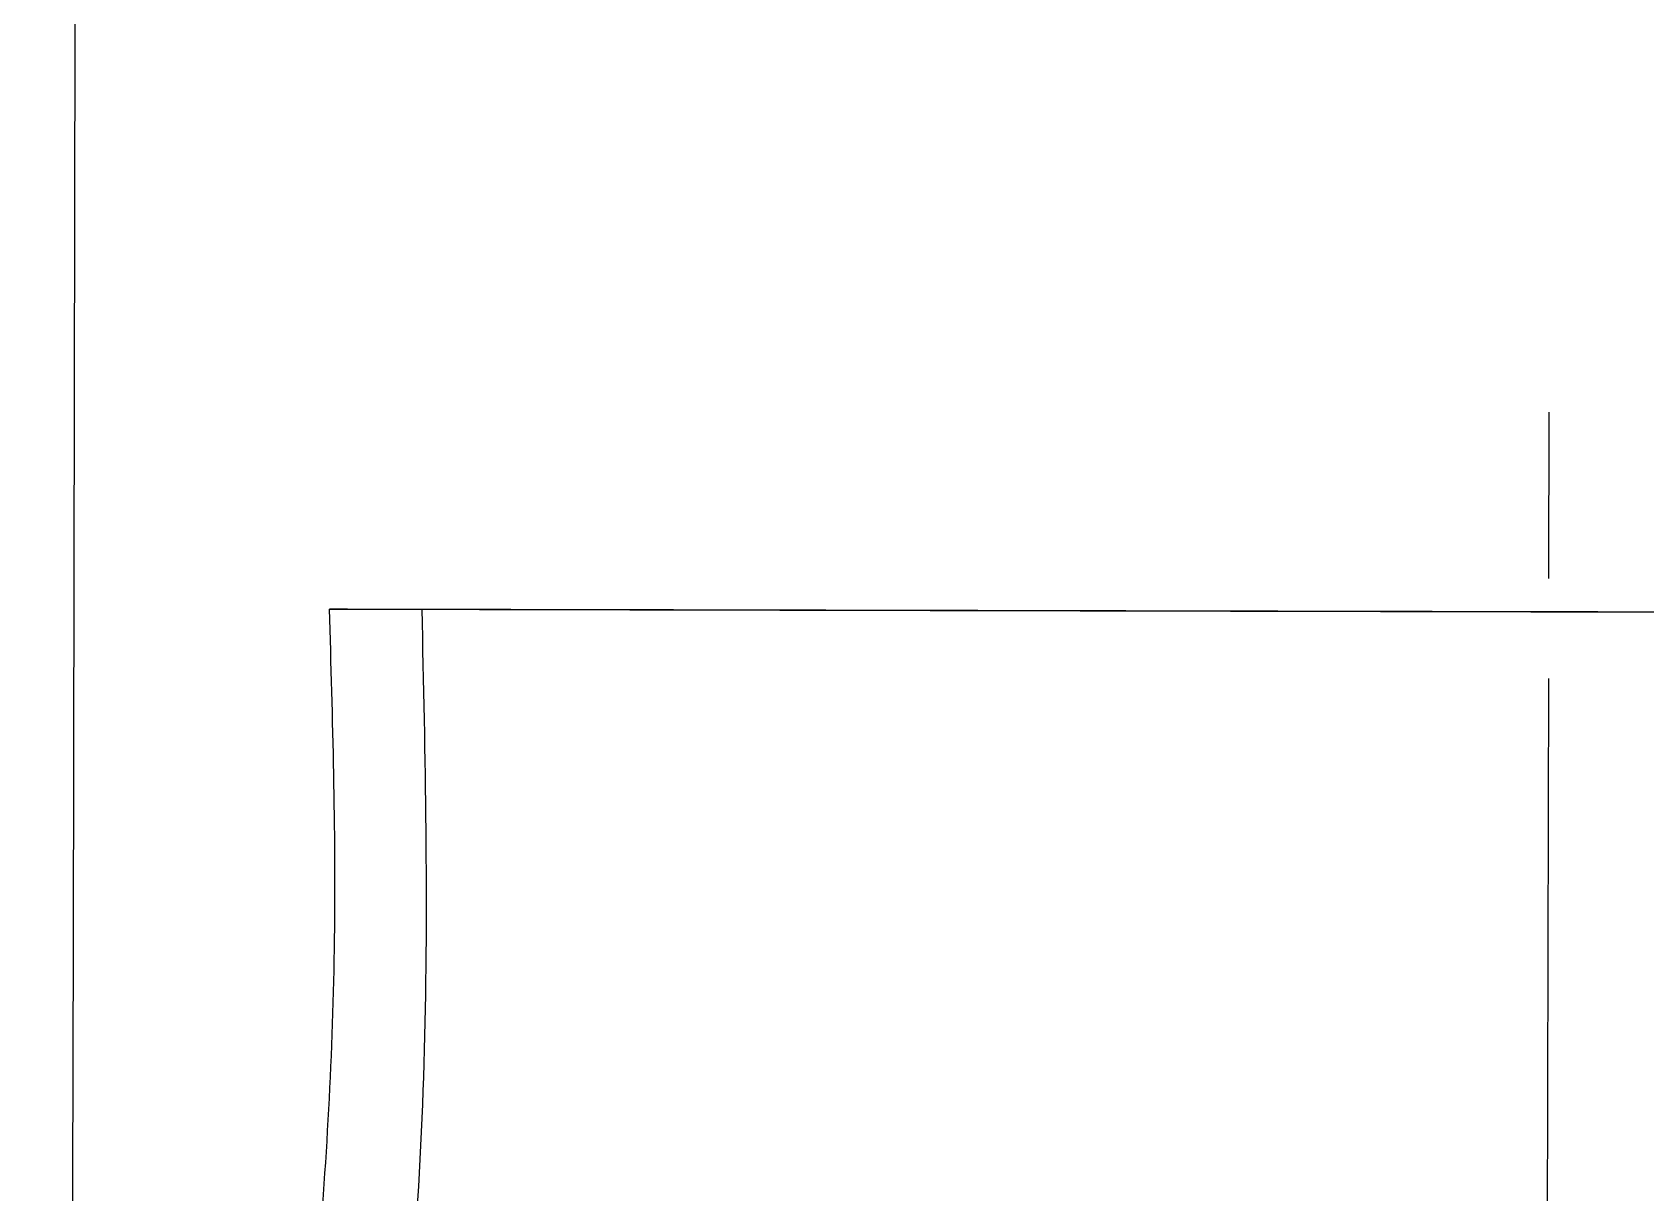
# Model space of a CAD drawing. Header units: millimetres. Extents: x 1890 to 4327, y 775 to 2498.
# Drawn here: x 2441.62 to 2465.87, y 2199.85 to 2217.3 of the extents above; entities that cross this region are included whole.
import ezdxf

# ---------------------------------------------------------------- set-up
doc = ezdxf.new("R2010")
doc.units = ezdxf.units.MM
doc.linetypes.add('AM_ISO08W050', pattern=[18, 12, -1.5, 3, -1.5])
doc.layers.add('AM_7', color=4, linetype='AM_ISO08W050', lineweight=25)

msp = doc.modelspace()

# ---------------------------------------------------------------- linework, layer by layer
at = {"color": 7, "linetype": 'Continuous', "lineweight": 25}
msp.add_line((2446.09, 2208.624), (2471.534, 2208.57), dxfattribs=at)
at = {"color": 7, "linetype": 'Continuous', "lineweight": 25, "flags": 128}
msp.add_lwpolyline([(2442.27, 2220.047), (2442.259, 2214.598), (2442.247, 2209.12), (2442.235, 2203.64), (2442.224, 2198.184), (2442.212, 2192.779), (2442.201, 2187.454), (2442.19, 2182.232), (2442.179, 2177.141)], dxfattribs=at)
at = {"color": 7, "linetype": 'Continuous', "lineweight": 25}
for points, knots in [([(2447.477, 2208.621), (2447.526, 2206.413), (2447.624, 2201.998), (2447.117, 2195.465), (2446.249, 2188.99), (2445.135, 2182.71), (2443.95, 2176.575), (2442.852, 2170.622), (2441.95, 2164.825), (2441.73, 2161.156), (2441.623, 2159.36)], [0, 0, 0, 0, 0.125029, 0.249967, 0.37285, 0.501561, 0.623994, 0.7479, 0.876598, 1, 1, 1, 1]), ([(2442.179, 2177.141), (2442.334, 2177.865), (2442.714, 2179.638), (2443.27, 2182.237), (2443.853, 2185.05), (2444.369, 2187.688), (2444.859, 2190.423), (2445.423, 2194.008), (2445.941, 2198.417), (2446.24, 2203.605), (2446.139, 2206.974), (2446.09, 2208.624)], [0, 0, 0, 0, 0.073554, 0.180351, 0.259591, 0.350878, 0.436927, 0.522346, 0.69129, 0.848759, 1, 1, 1, 1]), ([(2447.477, 2208.621), (2447.304, 2208.622), (2447.016, 2208.622), (2446.526, 2208.623), (2446.235, 2208.624), (2446.09, 2208.624)], [0, 0, 0, 0, 0.429758, 0.714796, 1, 1, 1, 1]), ([(2471.534, 2208.57), (2470.717, 2208.572), (2468.417, 2208.577), (2465.985, 2208.582), (2464.418, 2208.585)], [0, 0, 0, 0, 0.3552627, 1, 1, 1, 1])]:
    msp.add_open_spline(points, degree=3, knots=knots, dxfattribs=at)
msp.add_open_spline([(2464.418, 2208.585), (2462.858, 2208.588), (2459.739, 2208.595), (2455.241, 2208.605), (2451.033, 2208.614), (2448.662, 2208.619), (2447.477, 2208.621)], degree=3, dxfattribs=at)
at = {"layer": 'AM_7'}
msp.add_line((2464.197, 2105.585), (2464.424, 2211.585), dxfattribs=at)

doc.saveas('drawing.dxf')
